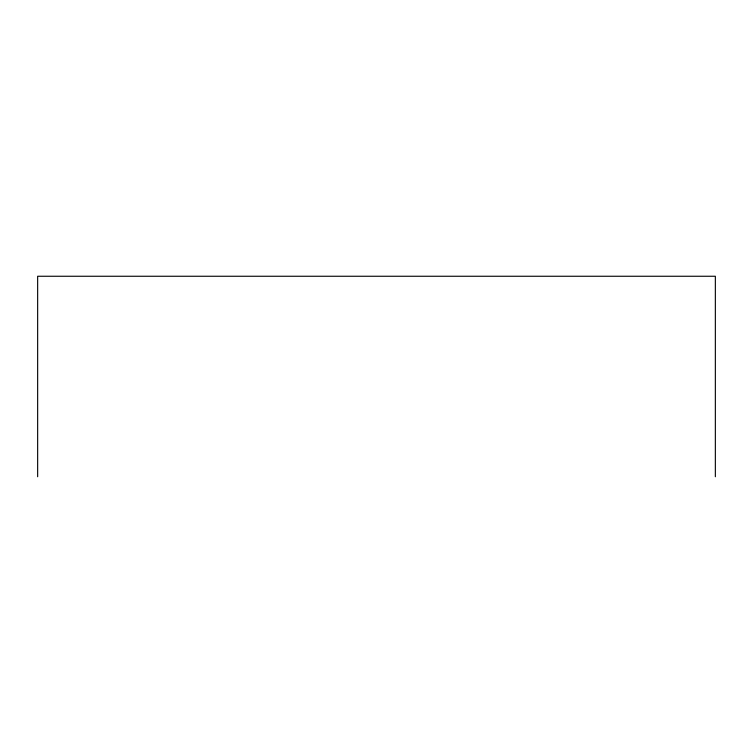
<?xml version="1.0" encoding="UTF-8"?>
<svg xmlns="http://www.w3.org/2000/svg" width="753" height="753" viewBox="0 0 753 753"><rect width="100%" height="100%" fill="white"/><g stroke="black" fill="none" stroke-linecap="round" stroke-linejoin="round"><path stroke-width="1.13" d="M715.35 476.743L715.35 276.257L37.65 276.257L37.65 476.743"/></g></svg>
